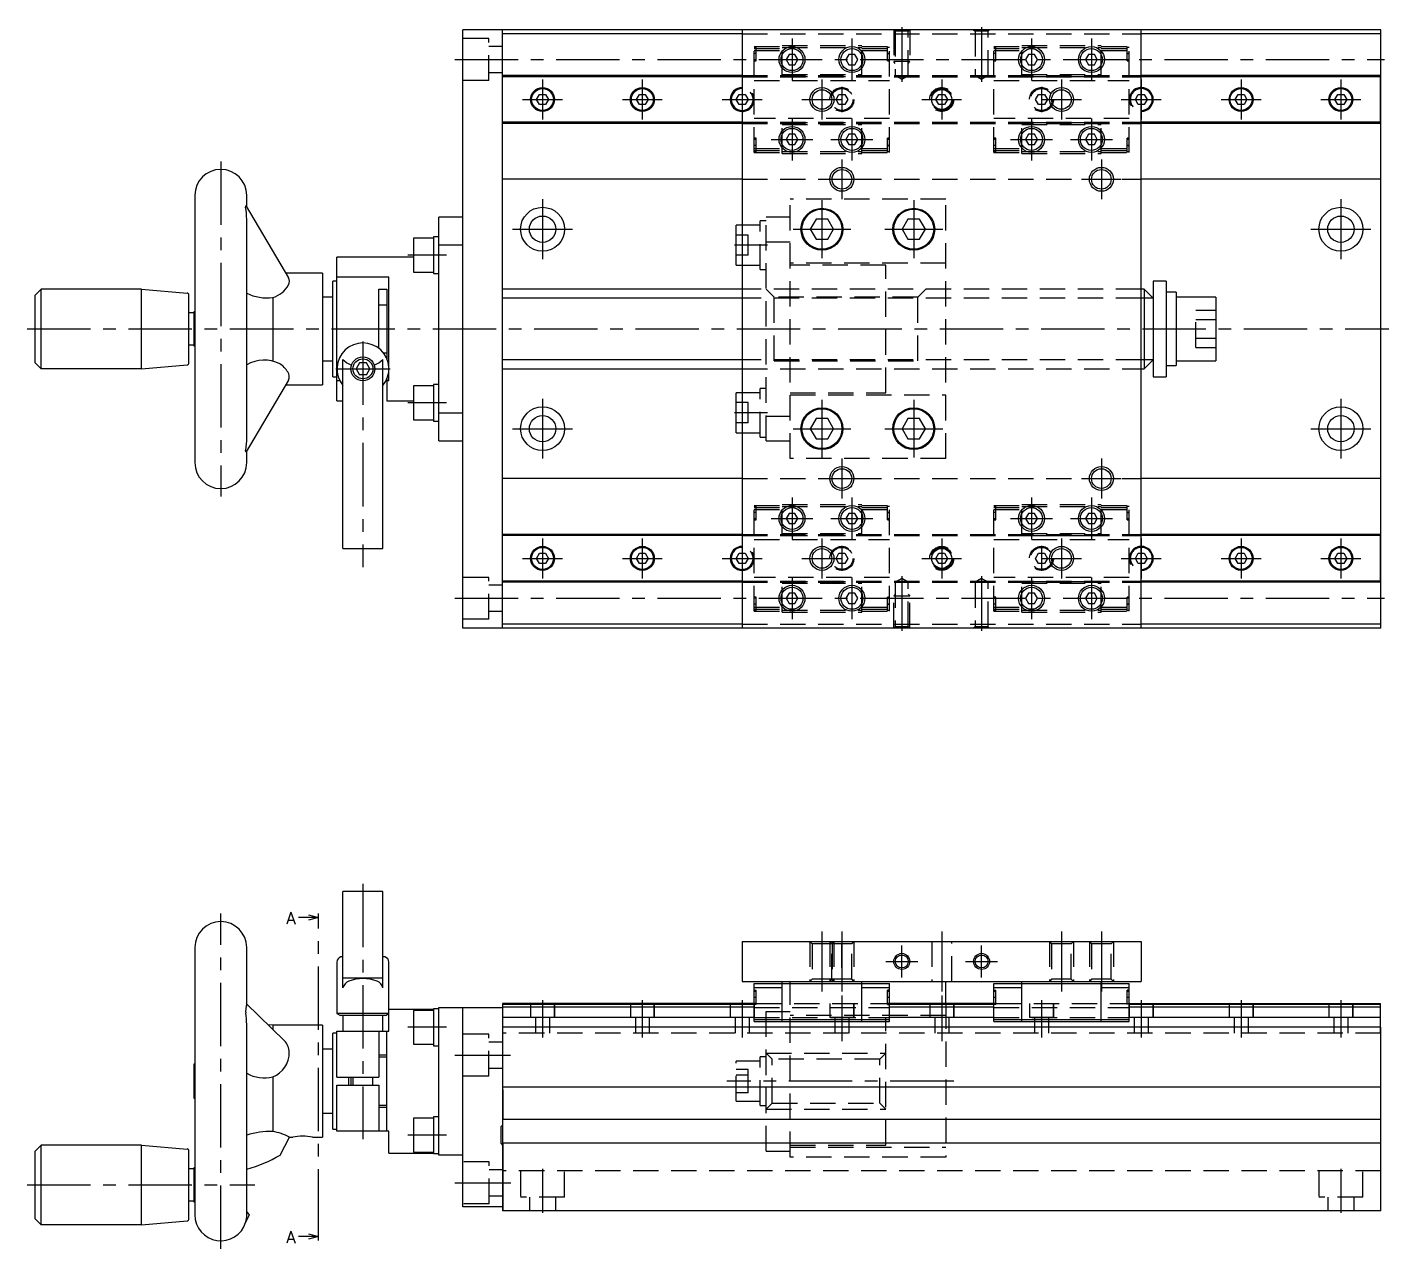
# Model space of a CAD drawing. Extents: x -2 to 555, y -8 to 314.
# Drawn here: x 213.9 to 555, y 8 to 314.1 of the extents above; entities that cross this region are included whole.
import ezdxf

# ---------------------------------------------------------------- set-up
doc = ezdxf.new("R2010")
doc.units = 0
doc.header["$LTSCALE"] = 0.5
doc.linetypes.add('CENTER', pattern=[50.8, 31.75, -6.35, 6.35, -6.35])
doc.linetypes.add('DASHED', pattern=[19.05, 12.7, -6.35])
for name, color, linetype in [('MSM_CENTER', 1, 'CENTER'), ('MSM_CONTINUOUS', 7, 'CONTINUOUS'), ('MSM_DASHED', 4, 'DASHED'), ('MSM_NARROW', 5, 'CONTINUOUS'), ('MSM_PART_NUMBER', 7, 'CONTINUOUS')]:
    doc.layers.add(name, color=color, linetype=linetype)
doc.styles.get("Standard").update_dxf_attribs({"font": 'txt.shx', "height": 3, "bigfont": 'bigfont.shx'})

msp = doc.modelspace()

# ---------------------------------------------------------------- linework, layer by layer
at = {"layer": 'MSM_CENTER'}
for p, q in [((433.01, 314.14), (433.01, 300.46)), ((453.01, 314.14), (453.01, 300.46)), ((405.51, 311.27), (405.51, 300.77)), ((420.51, 311.27), (420.51, 300.77)), ((465.51, 311.27), (465.51, 300.77)), ((480.51, 311.27), (480.51, 300.77)), ((396.59, 307.52), (396.04, 307.52)), ((429.99, 307.52), (429.44, 307.52)), ((456.59, 307.52), (456.04, 307.52)), ((489.99, 307.52), (489.44, 307.52)), ((321.01, 306.02), (553.91, 306.02)), ((343.01, 301.02), (343.01, 291.02)), ((368.01, 301.02), (368.01, 291.02)), ((393.01, 301.02), (393.01, 291.02)), ((413.01, 301.02), (413.01, 291.02)), ((443.01, 301.02), (443.01, 291.02)), ((473.01, 301.02), (473.01, 291.02)), ((493.01, 301.02), (493.01, 291.02)), ((518.01, 301.02), (518.01, 291.02)), ((543.01, 301.02), (543.01, 291.02)), ((418.01, 299.17), (418.01, 292.87)), ((468.01, 299.17), (468.01, 292.87)), ((338.01, 296.02), (348.01, 296.02)), ((363.01, 296.02), (373.01, 296.02)), ((388.01, 296.02), (398.01, 296.02)), ((408.01, 296.02), (418.01, 296.02)), ((438.01, 296.02), (448.01, 296.02)), ((468.01, 296.02), (478.01, 296.02)), ((488.01, 296.02), (498.01, 296.02)), ((513.01, 296.02), (523.01, 296.02)), ((538.01, 296.02), (548.01, 296.02)), ((405.51, 291.27), (405.51, 280.77)), ((420.51, 291.27), (420.51, 280.77)), ((465.51, 291.27), (465.51, 280.77)), ((480.51, 291.27), (480.51, 280.77)), ((396.59, 284.52), (396.04, 284.52)), ((400.26, 286.02), (410.76, 286.02)), ((415.26, 286.02), (425.76, 286.02)), ((429.99, 284.52), (429.44, 284.52)), ((456.59, 284.52), (456.04, 284.52)), ((460.26, 286.02), (470.76, 286.02)), ((475.26, 286.02), (485.76, 286.02)), ((489.99, 284.52), (489.44, 284.52)), ((262.41, 280.52), (262.41, 196.52)), ((418.01, 281.02), (418.01, 271.02)), ((483.01, 281.02), (483.01, 271.02)), ((413.01, 276.02), (423.01, 276.02)), ((478.01, 276.02), (488.01, 276.02)), ((343.01, 271.02), (343.01, 256.02)), ((413.01, 270.77), (413.01, 256.27)), ((436.01, 270.77), (436.01, 256.27)), ((543.01, 271.02), (543.01, 256.02)), ((335.51, 263.52), (350.51, 263.52)), ((405.76, 263.52), (420.26, 263.52)), ((428.76, 263.52), (443.26, 263.52)), ((535.51, 263.52), (550.51, 263.52)), ((399.39, 259.52), (391.14, 259.52)), ((318.97, 257.02), (309.23, 257.02)), ((213.91, 238.52), (555.01, 238.52)), ((298.01, 235.34), (298.01, 178.85)), ((291.19, 228.52), (304.84, 228.52)), ((318.97, 220.02), (309.23, 220.02)), ((343.01, 221.02), (343.01, 206.02)), ((413.01, 220.77), (413.01, 206.27)), ((436.01, 220.77), (436.01, 206.27)), ((543.01, 221.02), (543.01, 206.02)), ((399.39, 217.52), (391.14, 217.52)), ((335.51, 213.52), (350.51, 213.52)), ((405.76, 213.52), (420.26, 213.52)), ((428.76, 213.52), (443.26, 213.52)), ((535.51, 213.52), (550.51, 213.52)), ((418.01, 206.02), (418.01, 196.02)), ((483.01, 206.02), (483.01, 196.02)), ((413.01, 201.02), (423.01, 201.02)), ((478.01, 201.02), (488.01, 201.02)), ((405.51, 196.27), (405.51, 185.77)), ((420.51, 196.27), (420.51, 185.77)), ((465.51, 196.27), (465.51, 185.77)), ((480.51, 196.27), (480.51, 185.77)), ((396.59, 192.52), (396.04, 192.52)), ((429.99, 192.52), (429.44, 192.52)), ((456.59, 192.52), (456.04, 192.52)), ((489.99, 192.52), (489.44, 192.52)), ((400.26, 191.02), (410.76, 191.02)), ((415.26, 191.02), (425.76, 191.02)), ((460.26, 191.02), (470.76, 191.02)), ((475.26, 191.02), (485.76, 191.02)), ((343.01, 186.02), (343.01, 176.02)), ((368.01, 186.02), (368.01, 176.02)), ((393.01, 186.02), (393.01, 176.02)), ((413.01, 186.02), (413.01, 176.02)), ((443.01, 186.02), (443.01, 176.02)), ((473.01, 186.02), (473.01, 176.02)), ((493.01, 186.02), (493.01, 176.02)), ((518.01, 186.02), (518.01, 176.02)), ((543.01, 186.02), (543.01, 176.02)), ((338.01, 181.02), (348.01, 181.02)), ((363.01, 181.02), (373.01, 181.02)), ((388.01, 181.02), (398.01, 181.02)), ((408.01, 181.02), (418.01, 181.02)), ((418.01, 184.17), (418.01, 177.87)), ((438.01, 181.02), (448.01, 181.02)), ((468.01, 184.17), (468.01, 177.87)), ((468.01, 181.02), (478.01, 181.02)), ((488.01, 181.02), (498.01, 181.02)), ((513.01, 181.02), (523.01, 181.02)), ((538.01, 181.02), (548.01, 181.02)), ((405.51, 176.27), (405.51, 165.77)), ((420.51, 176.27), (420.51, 165.77)), ((433.01, 176.57), (433.01, 162.89)), ((453.01, 176.57), (453.01, 162.89)), ((465.51, 176.27), (465.51, 165.77)), ((480.51, 176.27), (480.51, 165.77)), ((321.01, 171.02), (553.91, 171.02)), ((396.59, 169.52), (396.04, 169.52)), ((429.99, 169.52), (429.44, 169.52)), ((456.59, 169.52), (456.04, 169.52)), ((489.99, 169.52), (489.44, 169.52)), ((298.01, 99.5), (298.01, 35.5)), ((262.41, 8), (262.41, 92)), ((286.91, 12.08), (286.91, 90)), ((413.01, 87.5), (413.01, 72.5)), ((418.01, 87.5), (418.01, 72.5)), ((443.01, 87.5), (443.01, 72.5)), ((473.01, 87.5), (473.01, 72.5)), ((483.01, 87.5), (483.01, 72.5)), ((433.01, 76), (433.01, 84)), ((453.01, 76), (453.01, 84)), ((429.01, 80), (437.01, 80)), ((449.01, 80), (457.01, 80)), ((343.01, 70.32), (343.01, 60.98)), ((368.01, 70.32), (368.01, 60.98)), ((393.01, 70.32), (393.01, 60.98)), ((396.59, 71), (396.04, 71)), ((418.01, 71.5), (418.01, 60)), ((429.99, 71), (429.44, 71)), ((443.01, 71.5), (443.01, 60)), ((456.59, 71), (456.04, 71)), ((468.01, 70.32), (468.01, 60.98)), ((489.99, 71), (489.44, 71)), ((493.01, 70.32), (493.01, 60.98)), ((518.01, 70.32), (518.01, 60.98)), ((543.01, 70.32), (543.01, 60.98)), ((318.97, 63.5), (309.23, 63.5)), ((321.01, 56.5), (335.01, 56.5)), ((446.01, 50), (389.14, 50)), ((318.97, 36.5), (309.23, 36.5)), ((343.01, 28), (343.01, 17)), ((543.01, 28), (543.01, 17)), ((213.91, 24), (270.91, 24)), ((321.01, 24.5), (335.06, 24.5))]:
    msp.add_line(p, q, dxfattribs=at)
at = {"layer": 'MSM_CONTINUOUS'}
for p, q in [((323.01, 163.52), (323.01, 313.52)), ((333.01, 313.52), (323.01, 313.52)), ((333.01, 163.52), (333.01, 313.52)), ((333.01, 313.47), (333.06, 313.47)), ((393.01, 312.52), (333.01, 312.52)), ((553.01, 313.52), (333.06, 313.52)), ((333.06, 313.52), (333.06, 313.47)), ((393.01, 313.52), (393.01, 163.52)), ((493.01, 163.52), (493.01, 313.52)), ((553.01, 312.52), (493.01, 312.52)), ((553.01, 163.52), (553.01, 313.52)), ((404.77, 307.3), (404.03, 306.02)), ((406.25, 307.3), (404.77, 307.3)), ((406.99, 306.02), (406.25, 307.3)), ((419.77, 307.3), (419.03, 306.02)), ((421.25, 307.3), (419.77, 307.3)), ((421.99, 306.02), (421.25, 307.3)), ((464.77, 307.3), (464.03, 306.02)), ((466.25, 307.3), (464.77, 307.3)), ((466.99, 306.02), (466.25, 307.3)), ((479.77, 307.3), (479.03, 306.02)), ((481.25, 307.3), (479.77, 307.3)), ((481.99, 306.02), (481.25, 307.3)), ((404.03, 306.02), (404.77, 304.74)), ((404.77, 304.74), (406.25, 304.74)), ((406.25, 304.74), (406.99, 306.02)), ((419.03, 306.02), (419.77, 304.74)), ((419.77, 304.74), (421.25, 304.74)), ((421.25, 304.74), (421.99, 306.02)), ((464.03, 306.02), (464.77, 304.74)), ((464.77, 304.74), (466.25, 304.74)), ((466.25, 304.74), (466.99, 306.02)), ((479.03, 306.02), (479.77, 304.74)), ((479.77, 304.74), (481.25, 304.74)), ((481.25, 304.74), (481.99, 306.02)), ((393.01, 302.02), (333.01, 302.02)), ((393.01, 301.72), (333.01, 301.72)), ((553.01, 302.02), (493.01, 302.02)), ((552.96, 301.72), (493.01, 301.72)), ((552.96, 290.02), (552.96, 302.02)), ((341.53, 296.02), (342.27, 297.3)), ((342.27, 297.3), (343.75, 297.3)), ((343.75, 297.3), (344.49, 296.02)), ((366.53, 296.02), (367.27, 297.3)), ((367.27, 297.3), (368.75, 297.3)), ((368.75, 297.3), (369.49, 296.02)), ((391.53, 296.02), (392.27, 297.3)), ((392.27, 297.3), (393.01, 297.3)), ((441.53, 296.02), (442.27, 297.3)), ((442.27, 297.3), (443.75, 297.3)), ((443.75, 297.3), (444.49, 296.02)), ((493.01, 297.3), (493.75, 297.3)), ((493.75, 297.3), (494.49, 296.02)), ((516.53, 296.02), (517.27, 297.3)), ((517.27, 297.3), (518.75, 297.3)), ((518.75, 297.3), (519.49, 296.02)), ((541.53, 296.02), (542.27, 297.3)), ((542.27, 297.3), (543.75, 297.3)), ((543.75, 297.3), (544.49, 296.02)), ((342.27, 294.74), (341.53, 296.02)), ((343.75, 294.74), (342.27, 294.74)), ((344.49, 296.02), (343.75, 294.74)), ((367.27, 294.74), (366.53, 296.02)), ((368.75, 294.74), (367.27, 294.74)), ((369.49, 296.02), (368.75, 294.74)), ((392.27, 294.74), (391.53, 296.02)), ((393.01, 294.74), (392.27, 294.74)), ((442.27, 294.74), (441.53, 296.02)), ((443.75, 294.74), (442.27, 294.74)), ((444.49, 296.02), (443.75, 294.74)), ((493.75, 294.74), (493.01, 294.74)), ((494.49, 296.02), (493.75, 294.74)), ((517.27, 294.74), (516.53, 296.02)), ((518.75, 294.74), (517.27, 294.74)), ((519.49, 296.02), (518.75, 294.74)), ((542.27, 294.74), (541.53, 296.02)), ((543.75, 294.74), (542.27, 294.74)), ((544.49, 296.02), (543.75, 294.74)), ((393.01, 290.32), (333.01, 290.32)), ((393.01, 290.02), (333.01, 290.02)), ((552.96, 290.32), (493.01, 290.32)), ((552.96, 290.02), (493.01, 290.02)), ((404.77, 287.3), (404.03, 286.02)), ((406.25, 287.3), (404.77, 287.3)), ((406.99, 286.02), (406.25, 287.3)), ((419.77, 287.3), (419.03, 286.02)), ((421.25, 287.3), (419.77, 287.3)), ((421.99, 286.02), (421.25, 287.3)), ((464.77, 287.3), (464.03, 286.02)), ((466.25, 287.3), (464.77, 287.3)), ((466.99, 286.02), (466.25, 287.3)), ((479.77, 287.3), (479.03, 286.02)), ((481.25, 287.3), (479.77, 287.3)), ((481.99, 286.02), (481.25, 287.3)), ((404.03, 286.02), (404.77, 284.74)), ((404.77, 284.74), (406.25, 284.74)), ((406.25, 284.74), (406.99, 286.02)), ((419.03, 286.02), (419.77, 284.74)), ((419.77, 284.74), (421.25, 284.74)), ((421.25, 284.74), (421.99, 286.02)), ((464.03, 286.02), (464.77, 284.74)), ((464.77, 284.74), (466.25, 284.74)), ((466.25, 284.74), (466.99, 286.02)), ((479.03, 286.02), (479.77, 284.74)), ((479.77, 284.74), (481.25, 284.74)), ((481.25, 284.74), (481.99, 286.02)), ((393.01, 276.02), (333.01, 276.02)), ((553.01, 276.02), (493.01, 276.02)), ((255.91, 272.02), (255.91, 205.02)), ((268.91, 269.11), (268.91, 272.02)), ((279.41, 251.37), (268.82, 269.27)), ((323.01, 266.52), (317.01, 266.52)), ((317.01, 210.52), (317.01, 266.52)), ((268.91, 211.04), (268.91, 265.98)), ((391.51, 254.52), (391.51, 264.52)), ((393.01, 264.52), (391.51, 264.52)), ((411.54, 266.06), (410.08, 263.52)), ((410.08, 263.52), (411.54, 260.98)), ((414.48, 266.06), (411.54, 266.06)), ((415.94, 263.52), (414.48, 266.06)), ((414.48, 260.98), (415.94, 263.52)), ((434.54, 266.06), (433.08, 263.52)), ((433.08, 263.52), (434.54, 260.98)), ((437.48, 266.06), (434.54, 266.06)), ((438.94, 263.52), (437.48, 266.06)), ((437.48, 260.98), (438.94, 263.52)), ((310.71, 261.27), (310.71, 252.77)), ((315.71, 261.27), (310.71, 261.27)), ((315.71, 261.62), (315.71, 252.42)), ((317.01, 261.62), (315.71, 261.62)), ((323.01, 259.53), (317.01, 259.53)), ((411.54, 260.98), (414.48, 260.98)), ((434.54, 260.98), (437.48, 260.98)), ((291.51, 220.54), (291.51, 256.52)), ((310.71, 256.52), (291.51, 256.52)), ((287.91, 252.52), (278.73, 252.52)), ((287.91, 252.52), (287.91, 224.52)), ((310.71, 252.77), (315.71, 252.77)), ((315.71, 252.42), (317.01, 252.42)), ((391.51, 254.52), (393.01, 254.52)), ((290.51, 226.52), (290.51, 250.52)), ((291.51, 250.52), (290.51, 250.52)), ((304.51, 251.47), (291.51, 251.47)), ((304.51, 225.56), (304.51, 251.47)), ((496.01, 250.52), (496.01, 226.52)), ((499.21, 250.52), (496.01, 250.52)), ((499.21, 250.52), (499.21, 226.52)), ((215.91, 247.02), (217.41, 248.52)), ((215.91, 230.02), (215.91, 247.02)), ((242.58, 248.52), (217.41, 248.52)), ((217.41, 228.52), (217.41, 248.52)), ((242.58, 228.52), (242.58, 248.52)), ((242.58, 248.52), (253.95, 247.52)), ((254.41, 230.01), (254.41, 247.02)), ((275.41, 246.41), (275.41, 230.46)), ((290.51, 246.52), (287.91, 246.52)), ((302.01, 248.52), (304.01, 248.52)), ((302.01, 233.64), (302.01, 248.52)), ((304.01, 248.52), (304.01, 231.02)), ((393.01, 248.52), (333.01, 248.52)), ((493.76, 248.52), (493.01, 248.52)), ((496.01, 246.27), (493.76, 248.52)), ((493.76, 248.52), (493.76, 228.52)), ((501.71, 247.72), (499.21, 247.72)), ((501.71, 247.72), (501.71, 229.32)), ((511.71, 246.52), (501.71, 246.52)), ((511.71, 246.52), (511.71, 230.52)), ((255.61, 242.52), (254.41, 242.52)), ((255.61, 242.77), (255.61, 234.27)), ((255.91, 242.77), (255.61, 242.77)), ((304.01, 244.52), (302.01, 244.52)), ((254.41, 234.52), (255.61, 234.52)), ((255.61, 234.27), (255.91, 234.27)), ((303.13, 232.52), (304.01, 232.52)), ((217.41, 228.52), (215.91, 230.02)), ((242.58, 228.52), (253.95, 229.51)), ((287.91, 230.52), (290.51, 230.52)), ((293.01, 183.52), (293.01, 230.85)), ((297.15, 230.02), (296.28, 228.52)), ((298.88, 230.02), (297.15, 230.02)), ((299.74, 228.52), (298.88, 230.02)), ((303.01, 183.52), (303.01, 230.85)), ((493.76, 228.52), (496.01, 230.77)), ((499.21, 229.32), (501.71, 229.32)), ((501.71, 230.52), (511.71, 230.52)), ((242.58, 228.52), (217.41, 228.52)), ((268.82, 207.76), (279.41, 225.66)), ((290.51, 226.52), (291.51, 226.52)), ((291.51, 225.56), (292.22, 225.56)), ((296.28, 228.52), (297.15, 227.02)), ((298.88, 227.02), (297.15, 227.02)), ((298.88, 227.02), (299.74, 228.52)), ((304.01, 226.02), (304.01, 220.52)), ((304.01, 225.56), (304.51, 225.56)), ((333.01, 228.52), (393.01, 228.52)), ((493.01, 228.52), (493.76, 228.52)), ((496.01, 226.52), (499.21, 226.52)), ((278.73, 224.52), (287.91, 224.52)), ((310.71, 224.27), (310.71, 215.77)), ((315.71, 224.27), (310.71, 224.27)), ((315.71, 224.62), (315.71, 215.42)), ((317.01, 224.62), (315.71, 224.62)), ((393.01, 222.52), (391.51, 222.52)), ((391.51, 212.52), (391.51, 222.52)), ((291.51, 220.54), (293.01, 220.54)), ((304.01, 220.52), (310.71, 220.52)), ((310.71, 215.77), (315.71, 215.77)), ((315.71, 215.42), (317.01, 215.42)), ((317.01, 217.5), (323.01, 217.5)), ((411.54, 216.06), (410.08, 213.52)), ((414.48, 216.06), (411.54, 216.06)), ((415.94, 213.52), (414.48, 216.06)), ((434.54, 216.06), (433.08, 213.52)), ((437.48, 216.06), (434.54, 216.06)), ((438.94, 213.52), (437.48, 216.06)), ((391.51, 212.52), (393.01, 212.52)), ((410.08, 213.52), (411.54, 210.98)), ((414.48, 210.98), (415.94, 213.52)), ((433.08, 213.52), (434.54, 210.98)), ((437.48, 210.98), (438.94, 213.52)), ((317.01, 210.52), (323.01, 210.52)), ((411.54, 210.98), (414.48, 210.98)), ((434.54, 210.98), (437.48, 210.98)), ((268.91, 205.02), (268.91, 207.92)), ((393.01, 201.02), (333.01, 201.02)), ((553.01, 201.02), (493.01, 201.02)), ((404.77, 192.3), (404.03, 191.02)), ((406.25, 192.3), (404.77, 192.3)), ((406.99, 191.02), (406.25, 192.3)), ((419.77, 192.3), (419.03, 191.02)), ((421.25, 192.3), (419.77, 192.3)), ((421.99, 191.02), (421.25, 192.3)), ((464.77, 192.3), (464.03, 191.02)), ((466.25, 192.3), (464.77, 192.3)), ((466.99, 191.02), (466.25, 192.3)), ((479.77, 192.3), (479.03, 191.02)), ((481.25, 192.3), (479.77, 192.3)), ((481.99, 191.02), (481.25, 192.3)), ((404.03, 191.02), (404.77, 189.74)), ((404.77, 189.74), (406.25, 189.74)), ((406.25, 189.74), (406.99, 191.02)), ((419.03, 191.02), (419.77, 189.74)), ((419.77, 189.74), (421.25, 189.74)), ((421.25, 189.74), (421.99, 191.02)), ((464.03, 191.02), (464.77, 189.74)), ((464.77, 189.74), (466.25, 189.74)), ((466.25, 189.74), (466.99, 191.02)), ((479.03, 191.02), (479.77, 189.74)), ((479.77, 189.74), (481.25, 189.74)), ((481.25, 189.74), (481.99, 191.02)), ((393.01, 187.02), (333.01, 187.02)), ((393.01, 186.72), (333.01, 186.72)), ((552.96, 187.02), (493.01, 187.02)), ((552.96, 186.72), (493.01, 186.72)), ((552.96, 175.02), (552.96, 187.02)), ((293.01, 183.52), (303.01, 183.52)), ((341.53, 181.02), (342.27, 182.3)), ((342.27, 179.74), (341.53, 181.02)), ((342.27, 182.3), (343.75, 182.3)), ((343.75, 182.3), (344.49, 181.02)), ((344.49, 181.02), (343.75, 179.74)), ((366.53, 181.02), (367.27, 182.3)), ((367.27, 179.74), (366.53, 181.02)), ((367.27, 182.3), (368.75, 182.3)), ((368.75, 182.3), (369.49, 181.02)), ((369.49, 181.02), (368.75, 179.74)), ((391.53, 181.02), (392.27, 182.3)), ((392.27, 179.74), (391.53, 181.02)), ((392.27, 182.3), (393.01, 182.3)), ((441.53, 181.02), (442.27, 182.3)), ((442.27, 179.74), (441.53, 181.02)), ((442.27, 182.3), (443.75, 182.3)), ((443.75, 182.3), (444.49, 181.02)), ((444.49, 181.02), (443.75, 179.74)), ((493.01, 182.3), (493.75, 182.3)), ((493.75, 182.3), (494.49, 181.02)), ((494.49, 181.02), (493.75, 179.74)), ((516.53, 181.02), (517.27, 182.3)), ((517.27, 179.74), (516.53, 181.02)), ((517.27, 182.3), (518.75, 182.3)), ((518.75, 182.3), (519.49, 181.02)), ((519.49, 181.02), (518.75, 179.74)), ((541.53, 181.02), (542.27, 182.3)), ((542.27, 179.74), (541.53, 181.02)), ((542.27, 182.3), (543.75, 182.3)), ((543.75, 182.3), (544.49, 181.02)), ((544.49, 181.02), (543.75, 179.74)), ((343.75, 179.74), (342.27, 179.74)), ((368.75, 179.74), (367.27, 179.74)), ((393.01, 179.74), (392.27, 179.74)), ((443.75, 179.74), (442.27, 179.74)), ((493.75, 179.74), (493.01, 179.74)), ((518.75, 179.74), (517.27, 179.74)), ((543.75, 179.74), (542.27, 179.74)), ((393.01, 175.32), (333.01, 175.32)), ((393.01, 175.02), (333.01, 175.02)), ((552.96, 175.32), (493.01, 175.32)), ((553.01, 175.02), (493.01, 175.02)), ((404.77, 172.3), (404.03, 171.02)), ((404.03, 171.02), (404.77, 169.74)), ((406.25, 172.3), (404.77, 172.3)), ((406.99, 171.02), (406.25, 172.3)), ((406.25, 169.74), (406.99, 171.02)), ((419.77, 172.3), (419.03, 171.02)), ((419.03, 171.02), (419.77, 169.74)), ((421.25, 172.3), (419.77, 172.3)), ((421.99, 171.02), (421.25, 172.3)), ((421.25, 169.74), (421.99, 171.02)), ((464.77, 172.3), (464.03, 171.02)), ((464.03, 171.02), (464.77, 169.74)), ((466.25, 172.3), (464.77, 172.3)), ((466.99, 171.02), (466.25, 172.3)), ((466.25, 169.74), (466.99, 171.02)), ((479.77, 172.3), (479.03, 171.02)), ((479.03, 171.02), (479.77, 169.74)), ((481.25, 172.3), (479.77, 172.3)), ((481.99, 171.02), (481.25, 172.3)), ((481.25, 169.74), (481.99, 171.02)), ((404.77, 169.74), (406.25, 169.74)), ((419.77, 169.74), (421.25, 169.74)), ((464.77, 169.74), (466.25, 169.74)), ((479.77, 169.74), (481.25, 169.74)), ((393.01, 164.52), (333.01, 164.52)), ((553.01, 164.52), (493.01, 164.52)), ((333.01, 163.52), (323.01, 163.52)), ((333.06, 163.57), (333.01, 163.57)), ((333.06, 163.57), (333.06, 163.52)), ((553.01, 163.52), (333.06, 163.52)), ((293.01, 73.36), (293.01, 97.5)), ((303.01, 97.5), (293.01, 97.5)), ((303.01, 73.36), (303.01, 97.5)), ((255.91, 83.5), (255.91, 16.5)), ((268.91, 69.35), (268.91, 83.5)), ((393.01, 85), (393.01, 75)), ((393.01, 85), (493.01, 85)), ((493.01, 85), (493.01, 75)), ((291.51, 79.87), (291.51, 67)), ((304.51, 62.5), (304.51, 79.87)), ((293.01, 75.92), (303.01, 75.92)), ((393.01, 75), (493.01, 75)), ((396.06, 74.5), (429.96, 74.5)), ((396.06, 65), (396.06, 74.5)), ((396.06, 73.5), (403.06, 73.5)), ((396.06, 72.8), (396.56, 72.8)), ((396.56, 72.5), (396.06, 72.5)), ((396.56, 69.2), (396.56, 72.8)), ((403.06, 65), (403.06, 75)), ((422.96, 65), (422.96, 75)), ((422.96, 73.5), (429.96, 73.5)), ((429.46, 69.2), (429.46, 72.8)), ((429.96, 72.8), (429.46, 72.8)), ((429.96, 72.5), (429.46, 72.5)), ((429.96, 65), (429.96, 74.5)), ((444.01, 69.5), (444.01, 75)), ((456.06, 65), (456.06, 74.5)), ((456.06, 74.5), (489.96, 74.5)), ((456.06, 73.5), (463.06, 73.5)), ((456.06, 72.8), (456.56, 72.8)), ((456.56, 72.5), (456.06, 72.5)), ((456.56, 69.2), (456.56, 72.8)), ((463.06, 65), (463.06, 75)), ((482.96, 65), (482.96, 75)), ((482.96, 73.5), (489.96, 73.5)), ((489.96, 72.8), (489.46, 72.8)), ((489.46, 69.2), (489.46, 72.8)), ((489.96, 72.5), (489.46, 72.5)), ((489.96, 65), (489.96, 74.5)), ((278.34, 60.15), (268.8, 69.46)), ((268.91, 69.17), (268.91, 69.2)), ((317.01, 68.5), (333.01, 68.5)), ((317.01, 31.5), (317.01, 68.5)), ((323.01, 18.5), (323.01, 68.5)), ((396.56, 69.5), (333.01, 69.5)), ((333.01, 69.5), (333.01, 17.5)), ((396.56, 69.2), (333.01, 69.2)), ((396.06, 68.55), (333.01, 68.55)), ((396.56, 69.2), (396.06, 69.2)), ((456.56, 69.5), (429.46, 69.5)), ((429.46, 69.2), (429.96, 69.2)), ((456.56, 69.2), (429.96, 69.2)), ((456.06, 68.55), (429.96, 68.55)), ((456.56, 69.2), (456.06, 69.2)), ((489.46, 69.5), (552.96, 69.5)), ((552.96, 69.2), (489.96, 69.2)), ((552.96, 68.55), (489.96, 68.55)), ((552.96, 63.5), (552.96, 69.5)), ((304.51, 67), (291.51, 67)), ((291.51, 67), (292.38, 66.5)), ((303.65, 66.5), (292.38, 66.5)), ((293.01, 66.5), (293.01, 62.5)), ((303.01, 62.5), (303.01, 66.5)), ((303.65, 66.5), (304.51, 67)), ((315.71, 68), (304.51, 68)), ((315.71, 67.75), (310.71, 67.75)), ((310.71, 67.75), (310.71, 59.25)), ((317.01, 68.1), (315.71, 68.1)), ((315.71, 68.1), (315.71, 58.9)), ((396.06, 65.95), (333.01, 65.95)), ((396.06, 65.5), (429.96, 65.5)), ((396.06, 65), (429.96, 65)), ((456.06, 65.95), (429.96, 65.95)), ((456.06, 65.5), (489.96, 65.5)), ((456.06, 65), (489.96, 65)), ((552.96, 65.95), (489.96, 65.95)), ((268.91, 16.62), (268.91, 64.2)), ((275.41, 64), (274.29, 64.1)), ((275.41, 64), (275.41, 63.01)), ((287.91, 64), (275.41, 64)), ((287.91, 64), (287.91, 36)), ((290.51, 38), (290.51, 62)), ((291.51, 62), (290.51, 62)), ((291.51, 51), (291.51, 62.5)), ((291.51, 62.5), (304.51, 62.5)), ((302.01, 62.5), (302.01, 51)), ((304.01, 37.5), (304.01, 62.5)), ((553.01, 63.5), (333.01, 63.5)), ((553.01, 17.5), (553.01, 63.5)), ((290.51, 58), (287.91, 58)), ((310.71, 59.25), (315.71, 59.25)), ((315.71, 58.9), (317.01, 58.9)), ((302.01, 56.63), (304.01, 56.63)), ((304.01, 56), (302.01, 56)), ((255.91, 54.25), (255.61, 54.25)), ((255.61, 54.25), (255.61, 45.75)), ((275.41, 51.06), (275.41, 37.38)), ((291.51, 51), (302.01, 51)), ((291.51, 37.5), (291.51, 49)), ((291.51, 49), (302.01, 49)), ((294.51, 49), (294.51, 51)), ((295.01, 51), (295.01, 49)), ((295.51, 51), (295.51, 49)), ((300.51, 49), (300.51, 51)), ((302.01, 49), (302.01, 37.5)), ((553.01, 48.5), (333.01, 48.5)), ((333.06, 47.81), (333.01, 47.81)), ((333.06, 47.81), (333.06, 40.5)), ((255.61, 45.75), (255.91, 45.75)), ((287.91, 42), (290.51, 42)), ((302.01, 44), (304.01, 44)), ((304.01, 43.37), (302.01, 43.37)), ((317.01, 41.1), (315.71, 41.1)), ((315.71, 41.1), (315.71, 31.9)), ((290.51, 38), (291.51, 38)), ((315.71, 40.75), (310.71, 40.75)), ((310.71, 40.75), (310.71, 32.25)), ((333.01, 40.5), (553.01, 40.5)), ((277.28, 31.49), (279.59, 36)), ((279.58, 36), (280.41, 36)), ((285.4, 36), (287.91, 36)), ((304.51, 37.5), (291.51, 37.5)), ((304.51, 32), (304.51, 37.5)), ((553.01, 34.5), (333.01, 34.5)), ((333.06, 34.5), (333.06, 17.5)), ((215.91, 32.5), (217.41, 34)), ((215.91, 15.5), (215.91, 32.5)), ((242.58, 34), (217.41, 34)), ((217.41, 14), (217.41, 34)), ((242.58, 14), (242.58, 34)), ((242.58, 34), (253.95, 33)), ((254.41, 15.49), (254.41, 32.51)), ((304.51, 32), (315.71, 32)), ((310.71, 32.25), (315.71, 32.25)), ((315.71, 31.9), (317.01, 31.9)), ((323.01, 31.5), (317.01, 31.5)), ((255.61, 28), (254.41, 28)), ((255.61, 28.25), (255.61, 19.75)), ((255.91, 28.25), (255.61, 28.25)), ((254.41, 20), (255.61, 20)), ((255.61, 19.75), (255.91, 19.75)), ((333.01, 18.5), (323.01, 18.5)), ((553.01, 17.5), (333.01, 17.5)), ((217.41, 14), (215.91, 15.5)), ((242.58, 14), (217.41, 14)), ((242.58, 14), (253.95, 15)), ((268.63, 14.6), (269.61, 16.51))]:
    msp.add_line(p, q, dxfattribs=at)
for points in [[(293.01, 230.85), (294.02, 230.07), (295.17, 229.48)], [(300.85, 229.48), (302, 230.07), (303.01, 230.85)]]:
    msp.add_lwpolyline(points, dxfattribs=at)
for centre, radius in [((405.51, 306.02), 3.25), ((405.51, 306.02), 2.75), ((420.51, 306.02), 3.25), ((420.51, 306.02), 2.75), ((465.51, 306.02), 3.25), ((465.51, 306.02), 2.75), ((480.51, 306.02), 3.25), ((480.51, 306.02), 2.75), ((343.01, 296.02), 3), ((343.01, 296.02), 2.75), ((368.01, 296.02), 3), ((368.01, 296.02), 2.75), ((413.01, 296.02), 2.46), ((443.01, 296.02), 2.5), ((473.01, 296.02), 2.46), ((518.01, 296.02), 3), ((518.01, 296.02), 2.75), ((543.01, 296.02), 3), ((543.01, 296.02), 2.75), ((405.51, 286.02), 3.25), ((405.51, 286.02), 2.75), ((420.51, 286.02), 3.25), ((420.51, 286.02), 2.75), ((465.51, 286.02), 3.25), ((465.51, 286.02), 2.75), ((480.51, 286.02), 3.25), ((480.51, 286.02), 2.75), ((418.01, 276.02), 2.46), ((483.01, 276.02), 2.46), ((343.01, 263.52), 5.5), ((343.01, 263.52), 3.3), ((413.01, 263.52), 5.25), ((413.01, 263.52), 5), ((436.01, 263.52), 5.25), ((436.01, 263.52), 5), ((543.01, 263.52), 5.5), ((543.01, 263.52), 3.3), ((298.01, 228.52), 3), ((298.01, 228.52), 2.5), ((343.01, 213.52), 5.5), ((413.01, 213.52), 5.25), ((413.01, 213.52), 5), ((436.01, 213.52), 5.25), ((436.01, 213.52), 5), ((543.01, 213.52), 5.5), ((343.01, 213.52), 3.3), ((543.01, 213.52), 3.3), ((418.01, 201.02), 2.46), ((483.01, 201.02), 2.46), ((405.51, 191.02), 3.25), ((405.51, 191.02), 2.75), ((420.51, 191.02), 3.25), ((420.51, 191.02), 2.75), ((465.51, 191.02), 3.25), ((465.51, 191.02), 2.75), ((480.51, 191.02), 3.25), ((480.51, 191.02), 2.75), ((343.01, 181.02), 3), ((343.01, 181.02), 2.75), ((368.01, 181.02), 3), ((368.01, 181.02), 2.75), ((413.01, 181.02), 2.46), ((443.01, 181.02), 2.5), ((473.01, 181.02), 2.46), ((518.01, 181.02), 3), ((518.01, 181.02), 2.75), ((543.01, 181.02), 3), ((543.01, 181.02), 2.75), ((405.51, 171.02), 3.25), ((420.51, 171.02), 3.25), ((465.51, 171.02), 3.25), ((480.51, 171.02), 3.25), ((405.51, 171.02), 2.75), ((420.51, 171.02), 2.75), ((465.51, 171.02), 2.75), ((480.51, 171.02), 2.75), ((433.01, 80), 1.62), ((453.01, 80), 1.62)]:
    msp.add_circle(centre, radius, dxfattribs=at)
for centre, radius, start, end in [((393.01, 296.02), 3, 90, 270), ((393.01, 296.02), 2.75, 90, 270), ((493.01, 296.02), 3, 270, 90), ((493.01, 296.02), 2.75, 270, 90), ((262.41, 272.02), 6.5, 0, 180), ((269.03, 269.15), 0.409, 147.3169, 194.7042), ((247.88, 265.63), 21.03, 0.9537, 9.3449), ((268.68, 269.24), 0.137, 15.5493, 88.8335), ((273.86, 252.31), 6.1, 284.6919, 333.6871), ((277.71, 250.56), 1.88, 329.5739, 25.5839), ((253.91, 247.02), 0.5, 0, 85), ((273.85, 257.25), 10.95, 243.1033, 278.1798), ((298.01, 228.52), 6.5, 320.2849, 219.7151), ((253.91, 230.01), 0.5, 275, 0), ((273.29, 221.89), 8.83, 63.8736, 119.8384), ((274.05, 224.8), 5.91, 29.8339, 58.0094), ((277.37, 226.49), 2.2, 337.8459, 34.7996), ((-409.86, 292.22), 683.71, 352.91661, 353.05297), ((251.29, 211.28), 17.63, 354.2775, 359.2376), ((262.41, 205.02), 6.5, 180, 0), ((269.05, 207.89), 0.423, 177.3591, 212.6166), ((268.29, 208.27), 0.739, 303.4802, 316.0683), ((393.01, 181.02), 3, 90, 270), ((393.01, 181.02), 2.75, 90, 270), ((493.01, 181.02), 3, 270, 90), ((493.01, 181.02), 2.75, 270, 90), ((262.41, 83.5), 6.5, 0, 180), ((292.81, 79.87), 1.3, 104.5706, 180), ((298.01, 59.86), 21.97, 103.1548, 104.5706), ((298.01, 59.86), 21.97, 75.4294, 76.8452), ((303.21, 79.87), 1.3, 0, 75.4294), ((295.73, 72.57), 2.83, 117.0443, 163.788), ((298.02, 64.96), 10.74, 70.5029, 109.4376), ((300.37, 72.64), 2.74, 15.2925, 63.2952), ((271.65, 67.65), 3.03, 158.9586, 189.5128), ((268.49, 69.17), 0.42, 353.8602, 43.0782), ((266.82, 69.37), 2.11, 342.3741, 353.3332), ((243.73, 63.58), 25.18, 1.3815, 8.1441), ((275.2, 57.11), 4.37, 1.6774, 44.0689), ((273.08, 57.12), 6.49, 291.0715, 1.0786), ((273.32, 59.34), 8.54, 238.9479, 284.1872), ((275.04, 15.84), 21.55, 89.0104, 106.5513), ((273.15, 23.5), 14.07, 62.7193, 80.7314), ((282.91, 22.22), 14, 79.7135, 100.2865), ((253.91, 32.51), 0.5, 0, 85), ((260.62, 59.24), 32.37, 284.8475, 300.9876), ((249.09, 0.05), 26.29, 38.7334, 41.0812), ((253.91, 15.49), 0.5, 275, 0), ((262.41, 16.5), 6.5, 180, 342.9891), ((261.43, 16.64), 7.48, 344.0942, 359.8778)]:
    msp.add_arc(centre, radius, start, end, dxfattribs=at)
at = {"layer": 'MSM_DASHED'}
for p, q in [((329.54, 311.27), (322.94, 311.27)), ((329.54, 300.77), (329.54, 311.27)), ((393.01, 312.52), (493.01, 312.52)), ((431.01, 313.52), (431.39, 313.14)), ((431.01, 313.52), (431.01, 305.52)), ((431.39, 313.14), (431.39, 302.02)), ((434.63, 313.14), (431.39, 313.14)), ((434.63, 313.14), (435.01, 313.52)), ((434.63, 302.02), (434.63, 313.14)), ((435.01, 313.52), (435.01, 305.52)), ((451.01, 313.52), (451.39, 313.14)), ((451.39, 313.14), (451.39, 302.02)), ((454.63, 313.14), (451.39, 313.14)), ((454.63, 313.14), (455.01, 313.52)), ((454.63, 302.02), (454.63, 313.14)), ((332.94, 309.32), (329.54, 309.32)), ((396.06, 282.77), (396.06, 309.27)), ((396.06, 309.27), (403.06, 309.27)), ((396.56, 309.02), (396.06, 309.02)), ((396.06, 308.77), (403.06, 308.77)), ((396.06, 308.27), (403.06, 308.27)), ((396.56, 307.52), (396.06, 307.52)), ((396.56, 305.72), (396.56, 309.27)), ((403.06, 309.52), (422.96, 309.52)), ((403.06, 301.77), (403.06, 309.52)), ((403.06, 309.02), (422.96, 309.02)), ((422.96, 301.77), (422.96, 309.52)), ((422.96, 309.27), (429.96, 309.27)), ((422.96, 308.77), (429.96, 308.77)), ((422.96, 308.27), (429.96, 308.27)), ((429.46, 305.72), (429.46, 309.27)), ((429.96, 309.02), (429.46, 309.02)), ((429.46, 307.52), (429.96, 307.52)), ((429.96, 282.77), (429.96, 309.27)), ((456.06, 309.27), (463.06, 309.27)), ((456.06, 282.77), (456.06, 309.27)), ((456.56, 309.02), (456.06, 309.02)), ((456.06, 308.77), (463.06, 308.77)), ((456.06, 308.27), (463.06, 308.27)), ((456.56, 307.52), (456.06, 307.52)), ((456.56, 305.72), (456.56, 309.27)), ((463.06, 309.52), (482.96, 309.52)), ((463.06, 301.77), (463.06, 309.52)), ((463.06, 309.02), (482.96, 309.02)), ((482.96, 301.77), (482.96, 309.52)), ((482.96, 309.27), (489.96, 309.27)), ((482.96, 308.77), (489.96, 308.77)), ((482.96, 308.27), (489.96, 308.27)), ((489.46, 305.72), (489.46, 309.27)), ((489.96, 309.02), (489.46, 309.02)), ((489.46, 307.52), (489.96, 307.52)), ((489.96, 282.77), (489.96, 309.27)), ((396.06, 306.02), (396.56, 306.02)), ((396.06, 305.72), (396.56, 305.72)), ((429.46, 306.02), (429.96, 306.02)), ((429.46, 305.72), (429.96, 305.72)), ((435.01, 305.52), (431.01, 305.52)), ((431.39, 305.02), (431.01, 305.52)), ((434.63, 305.02), (435.01, 305.52)), ((456.06, 306.02), (456.56, 306.02)), ((456.06, 305.72), (456.56, 305.72)), ((489.46, 306.02), (489.96, 306.02)), ((489.46, 305.72), (489.96, 305.72)), ((329.54, 300.77), (322.94, 300.77)), ((332.94, 302.72), (329.54, 302.72)), ((393.01, 302.02), (493.01, 302.02)), ((393.01, 301.72), (493.01, 301.72)), ((396.06, 300.77), (429.96, 300.77)), ((403.06, 302.27), (422.96, 302.27)), ((403.06, 301.77), (422.96, 301.77)), ((431.39, 302.02), (433.01, 301.08)), ((433.01, 301.08), (434.63, 302.02)), ((451.39, 302.02), (453.01, 301.08)), ((453.01, 301.08), (454.63, 302.02)), ((456.06, 300.77), (489.96, 300.77)), ((463.06, 302.27), (482.96, 302.27)), ((463.06, 301.77), (482.96, 301.77)), ((393.01, 299.17), (393.01, 292.87)), ((393.01, 297.3), (393.75, 297.3)), ((393.75, 297.3), (394.49, 296.02)), ((416.53, 296.02), (417.27, 297.3)), ((417.27, 297.3), (418.75, 297.3)), ((418.75, 297.3), (419.49, 296.02)), ((466.53, 296.02), (467.27, 297.3)), ((467.27, 297.3), (468.75, 297.3)), ((468.75, 297.3), (469.49, 296.02)), ((491.53, 296.02), (492.27, 297.3)), ((492.27, 297.3), (493.01, 297.3)), ((393.75, 294.74), (393.01, 294.74)), ((394.49, 296.02), (393.75, 294.74)), ((417.27, 294.74), (416.53, 296.02)), ((418.75, 294.74), (417.27, 294.74)), ((419.49, 296.02), (418.75, 294.74)), ((467.27, 294.74), (466.53, 296.02)), ((468.75, 294.74), (467.27, 294.74)), ((469.49, 296.02), (468.75, 294.74)), ((492.27, 294.74), (491.53, 296.02)), ((493.01, 294.74), (492.27, 294.74)), ((393.01, 290.32), (493.01, 290.32)), ((393.01, 290.02), (493.01, 290.02)), ((429.96, 291.27), (396.06, 291.27)), ((403.06, 290.27), (422.96, 290.27)), ((403.06, 282.52), (403.06, 290.27)), ((422.96, 282.52), (422.96, 290.27)), ((489.96, 291.27), (456.06, 291.27)), ((463.06, 290.27), (482.96, 290.27)), ((463.06, 282.52), (463.06, 290.27)), ((482.96, 282.52), (482.96, 290.27)), ((403.06, 289.77), (422.96, 289.77)), ((463.06, 289.77), (482.96, 289.77)), ((396.56, 286.32), (396.06, 286.32)), ((396.56, 286.02), (396.06, 286.02)), ((396.56, 284.52), (396.06, 284.52)), ((396.06, 283.77), (403.06, 283.77)), ((396.06, 283.27), (403.06, 283.27)), ((396.56, 282.77), (396.56, 286.32)), ((422.96, 283.77), (429.96, 283.77)), ((422.96, 283.27), (429.96, 283.27)), ((429.46, 282.77), (429.46, 286.32)), ((429.96, 286.32), (429.46, 286.32)), ((429.96, 286.02), (429.46, 286.02)), ((429.46, 284.52), (429.96, 284.52)), ((456.56, 286.32), (456.06, 286.32)), ((456.56, 286.02), (456.06, 286.02)), ((456.56, 284.52), (456.06, 284.52)), ((456.06, 283.77), (463.06, 283.77)), ((456.06, 283.27), (463.06, 283.27)), ((456.56, 282.77), (456.56, 286.32)), ((482.96, 283.77), (489.96, 283.77)), ((482.96, 283.27), (489.96, 283.27)), ((489.46, 282.77), (489.46, 286.32)), ((489.96, 286.32), (489.46, 286.32)), ((489.96, 286.02), (489.46, 286.02)), ((489.46, 284.52), (489.96, 284.52)), ((396.06, 283.02), (396.56, 283.02)), ((396.06, 282.77), (403.06, 282.77)), ((403.06, 283.02), (422.96, 283.02)), ((403.06, 282.52), (422.96, 282.52)), ((422.96, 282.77), (429.96, 282.77)), ((429.46, 283.02), (429.96, 283.02)), ((456.06, 283.02), (456.56, 283.02)), ((456.06, 282.77), (463.06, 282.77)), ((463.06, 283.02), (482.96, 283.02)), ((463.06, 282.52), (482.96, 282.52)), ((482.96, 282.77), (489.96, 282.77)), ((489.46, 283.02), (489.96, 283.02)), ((393.01, 276.02), (493.01, 276.02)), ((444.01, 271.02), (405.01, 271.02)), ((405.01, 206.02), (405.01, 271.02)), ((444.01, 206.02), (444.01, 271.02)), ((405.01, 266.52), (399.01, 266.52)), ((399.01, 210.52), (399.01, 266.52)), ((397.51, 264.52), (393.01, 264.52)), ((397.51, 253.42), (397.51, 265.62)), ((399.01, 265.62), (397.51, 265.62)), ((394.51, 262.06), (391.51, 262.06)), ((394.51, 259.52), (391.51, 259.52)), ((394.51, 256.98), (394.51, 262.06)), ((399.01, 260.37), (405.01, 260.37)), ((394.51, 256.98), (391.51, 256.98)), ((393.01, 254.52), (397.51, 254.52)), ((397.51, 253.42), (399.01, 253.42)), ((444.01, 255.02), (405.01, 255.02)), ((429.01, 254.52), (405.01, 254.52)), ((429.01, 222.52), (429.01, 254.52)), ((493.01, 248.52), (393.01, 248.52)), ((493.01, 246.27), (393.01, 246.27)), ((401.01, 246.52), (399.01, 248.52)), ((437.01, 246.52), (401.01, 246.52)), ((401.01, 230.52), (401.01, 246.52)), ((439.01, 248.52), (437.01, 246.52)), ((437.01, 230.52), (437.01, 246.52)), ((506.71, 243.2), (511.71, 243.2)), ((506.71, 233.83), (506.71, 243.2)), ((506.71, 240.86), (511.71, 240.86)), ((506.71, 236.17), (511.71, 236.17)), ((506.71, 233.83), (511.71, 233.83)), ((493.01, 230.77), (393.01, 230.77)), ((401.01, 230.52), (437.01, 230.52)), ((393.01, 228.52), (493.01, 228.52)), ((397.51, 222.52), (393.01, 222.52)), ((397.51, 211.42), (397.51, 223.62)), ((399.01, 223.62), (397.51, 223.62)), ((405.01, 222.52), (429.01, 222.52)), ((405.01, 222.02), (444.01, 222.02)), ((394.51, 220.06), (391.51, 220.06)), ((394.51, 214.98), (394.51, 220.06)), ((394.51, 217.52), (391.51, 217.52)), ((394.51, 214.98), (391.51, 214.98)), ((399.01, 216.66), (405.01, 216.66)), ((393.01, 212.52), (397.51, 212.52)), ((397.51, 211.42), (399.01, 211.42)), ((399.01, 210.52), (405.01, 210.52)), ((444.01, 206.02), (405.01, 206.02)), ((393.01, 201.02), (493.01, 201.02)), ((403.06, 194.52), (422.96, 194.52)), ((403.06, 186.77), (403.06, 194.52)), ((422.96, 186.77), (422.96, 194.52)), ((463.06, 194.52), (482.96, 194.52)), ((463.06, 186.77), (463.06, 194.52)), ((482.96, 186.77), (482.96, 194.52)), ((396.06, 194.27), (403.06, 194.27)), ((396.06, 167.77), (396.06, 194.27)), ((396.56, 194.02), (396.06, 194.02)), ((396.06, 193.77), (403.06, 193.77)), ((396.06, 193.27), (403.06, 193.27)), ((396.56, 192.52), (396.06, 192.52)), ((396.56, 190.72), (396.56, 194.27)), ((403.06, 194.02), (422.96, 194.02)), ((422.96, 194.27), (429.96, 194.27)), ((422.96, 193.77), (429.96, 193.77)), ((422.96, 193.27), (429.96, 193.27)), ((429.46, 190.72), (429.46, 194.27)), ((429.96, 194.02), (429.46, 194.02)), ((429.46, 192.52), (429.96, 192.52)), ((429.96, 167.77), (429.96, 194.27)), ((456.06, 194.27), (463.06, 194.27)), ((456.06, 167.77), (456.06, 194.27)), ((456.56, 194.02), (456.06, 194.02)), ((456.06, 193.77), (463.06, 193.77)), ((456.06, 193.27), (463.06, 193.27)), ((456.56, 192.52), (456.06, 192.52)), ((456.56, 190.72), (456.56, 194.27)), ((463.06, 194.02), (482.96, 194.02)), ((482.96, 194.27), (489.96, 194.27)), ((482.96, 193.77), (489.96, 193.77)), ((482.96, 193.27), (489.96, 193.27)), ((489.46, 190.72), (489.46, 194.27)), ((489.96, 194.02), (489.46, 194.02)), ((489.46, 192.52), (489.96, 192.52)), ((489.96, 167.77), (489.96, 194.27)), ((396.06, 191.02), (396.56, 191.02)), ((396.06, 190.72), (396.56, 190.72)), ((429.46, 191.02), (429.96, 191.02)), ((429.46, 190.72), (429.96, 190.72)), ((456.06, 191.02), (456.56, 191.02)), ((456.06, 190.72), (456.56, 190.72)), ((489.46, 191.02), (489.96, 191.02)), ((489.46, 190.72), (489.96, 190.72)), ((393.01, 187.02), (493.01, 187.02)), ((393.01, 186.72), (493.01, 186.72)), ((396.06, 185.77), (429.96, 185.77)), ((403.06, 187.27), (422.96, 187.27)), ((403.06, 186.77), (422.96, 186.77)), ((456.06, 185.77), (489.96, 185.77)), ((463.06, 187.27), (482.96, 187.27)), ((463.06, 186.77), (482.96, 186.77)), ((393.01, 184.17), (393.01, 177.87)), ((393.01, 182.3), (393.75, 182.3)), ((393.75, 182.3), (394.49, 181.02)), ((394.49, 181.02), (393.75, 179.74)), ((416.53, 181.02), (417.27, 182.3)), ((417.27, 179.74), (416.53, 181.02)), ((417.27, 182.3), (418.75, 182.3)), ((418.75, 182.3), (419.49, 181.02)), ((419.49, 181.02), (418.75, 179.74)), ((466.53, 181.02), (467.27, 182.3)), ((467.27, 179.74), (466.53, 181.02)), ((467.27, 182.3), (468.75, 182.3)), ((468.75, 182.3), (469.49, 181.02)), ((469.49, 181.02), (468.75, 179.74)), ((491.53, 181.02), (492.27, 182.3)), ((492.27, 179.74), (491.53, 181.02)), ((492.27, 182.3), (493.01, 182.3)), ((393.75, 179.74), (393.01, 179.74)), ((418.75, 179.74), (417.27, 179.74)), ((468.75, 179.74), (467.27, 179.74)), ((493.01, 179.74), (492.27, 179.74)), ((329.54, 176.27), (322.94, 176.27)), ((329.54, 165.77), (329.54, 176.27)), ((332.94, 174.32), (329.54, 174.32)), ((393.01, 175.32), (493.01, 175.32)), ((393.01, 175.02), (493.01, 175.02)), ((429.96, 176.27), (396.06, 176.27)), ((403.06, 175.27), (422.96, 175.27)), ((403.06, 167.52), (403.06, 175.27)), ((403.06, 174.77), (422.96, 174.77)), ((422.96, 167.52), (422.96, 175.27)), ((433.01, 175.95), (431.39, 175.02)), ((431.39, 175.02), (431.39, 163.89)), ((434.63, 175.02), (433.01, 175.95)), ((434.63, 163.89), (434.63, 175.02)), ((453.01, 175.95), (451.39, 175.02)), ((451.39, 175.02), (451.39, 163.89)), ((454.63, 175.02), (453.01, 175.95)), ((454.63, 163.89), (454.63, 175.02)), ((489.96, 176.27), (456.06, 176.27)), ((463.06, 167.52), (463.06, 175.27)), ((463.06, 175.27), (482.96, 175.27)), ((463.06, 174.77), (482.96, 174.77)), ((482.96, 167.52), (482.96, 175.27)), ((396.56, 171.32), (396.06, 171.32)), ((396.56, 171.02), (396.06, 171.02)), ((396.56, 167.77), (396.56, 171.32)), ((429.46, 167.77), (429.46, 171.32)), ((429.96, 171.32), (429.46, 171.32)), ((429.96, 171.02), (429.46, 171.02)), ((431.39, 172.02), (431.01, 171.52)), ((435.01, 171.52), (431.01, 171.52)), ((431.01, 163.52), (431.01, 171.52)), ((434.63, 172.02), (435.01, 171.52)), ((435.01, 163.52), (435.01, 171.52)), ((456.56, 171.32), (456.06, 171.32)), ((456.56, 171.02), (456.06, 171.02)), ((456.56, 167.77), (456.56, 171.32)), ((489.46, 167.77), (489.46, 171.32)), ((489.96, 171.32), (489.46, 171.32)), ((489.96, 171.02), (489.46, 171.02)), ((332.94, 167.72), (329.54, 167.72)), ((396.56, 169.52), (396.06, 169.52)), ((396.06, 168.77), (403.06, 168.77)), ((396.06, 168.27), (403.06, 168.27)), ((396.06, 168.02), (396.56, 168.02)), ((396.06, 167.77), (403.06, 167.77)), ((403.06, 168.02), (422.96, 168.02)), ((403.06, 167.52), (422.96, 167.52)), ((422.96, 168.77), (429.96, 168.77)), ((422.96, 168.27), (429.96, 168.27)), ((422.96, 167.77), (429.96, 167.77)), ((429.46, 169.52), (429.96, 169.52)), ((429.46, 168.02), (429.96, 168.02)), ((456.56, 169.52), (456.06, 169.52)), ((456.06, 168.77), (463.06, 168.77)), ((456.06, 168.27), (463.06, 168.27)), ((456.06, 168.02), (456.56, 168.02)), ((456.06, 167.77), (463.06, 167.77)), ((463.06, 168.02), (482.96, 168.02)), ((463.06, 167.52), (482.96, 167.52)), ((482.96, 168.77), (489.96, 168.77)), ((482.96, 168.27), (489.96, 168.27)), ((482.96, 167.77), (489.96, 167.77)), ((489.46, 169.52), (489.96, 169.52)), ((489.46, 168.02), (489.96, 168.02)), ((329.54, 165.77), (322.94, 165.77)), ((393.01, 164.52), (493.01, 164.52)), ((431.39, 163.89), (431.01, 163.52)), ((434.63, 163.89), (431.39, 163.89)), ((435.01, 163.52), (434.63, 163.89)), ((451.39, 163.89), (451.01, 163.52)), ((454.63, 163.89), (451.39, 163.89)), ((455.01, 163.52), (454.63, 163.89)), ((410.01, 85), (410.55, 84.46)), ((410.01, 85), (410.01, 75)), ((410.55, 84.46), (410.55, 75.54)), ((415.47, 84.46), (410.55, 84.46)), ((415.01, 85), (415.55, 84.46)), ((415.01, 85), (415.01, 75)), ((415.47, 84.46), (416.01, 85)), ((415.47, 75.54), (415.47, 84.46)), ((415.55, 84.46), (415.55, 75.54)), ((420.47, 84.46), (415.55, 84.46)), ((416.01, 85), (416.01, 75)), ((418.01, 78.4), (418.01, 84.4)), ((420.47, 84.46), (421.01, 85)), ((420.47, 75.54), (420.47, 84.46)), ((421.01, 85), (421.01, 75)), ((440.51, 85), (440.51, 75)), ((445.51, 75), (445.51, 85)), ((470.01, 85), (470.55, 84.46)), ((470.01, 85), (470.01, 75)), ((470.55, 84.46), (470.55, 75.54)), ((475.47, 84.46), (470.55, 84.46)), ((475.47, 84.46), (476.01, 85)), ((475.47, 75.54), (475.47, 84.46)), ((476.01, 85), (476.01, 75)), ((480.01, 85), (480.55, 84.46)), ((480.01, 85), (480.01, 75)), ((480.55, 84.46), (480.55, 75.54)), ((485.47, 84.46), (480.55, 84.46)), ((485.47, 84.46), (486.01, 85)), ((485.47, 75.54), (485.47, 84.46)), ((486.01, 85), (486.01, 75)), ((410.55, 75.54), (410.01, 75)), ((415.47, 75.54), (410.55, 75.54)), ((415.55, 75.54), (415.01, 75)), ((416.01, 75), (415.47, 75.54)), ((420.47, 75.54), (415.55, 75.54)), ((421.01, 75), (420.47, 75.54)), ((470.55, 75.54), (470.01, 75)), ((475.47, 75.54), (470.55, 75.54)), ((476.01, 75), (475.47, 75.54)), ((480.55, 75.54), (480.01, 75)), ((485.47, 75.54), (480.55, 75.54)), ((486.01, 75), (485.47, 75.54)), ((405.01, 31), (405.01, 75)), ((340.01, 69.5), (340.01, 66)), ((340.01, 69.5), (340.01, 66)), ((346.01, 66), (346.01, 69.5)), ((346.01, 69.5), (346.01, 66)), ((365.01, 69.5), (365.01, 66)), ((365.01, 69.5), (365.01, 66)), ((371.01, 66), (371.01, 69.5)), ((371.01, 69.5), (371.01, 66)), ((390.01, 69.5), (390.01, 66)), ((390.01, 69.5), (390.01, 66)), ((396.01, 66), (396.01, 69.5)), ((396.01, 69.5), (396.01, 66)), ((396.06, 68.5), (429.96, 68.5)), ((396.56, 69.5), (429.46, 69.5)), ((415.01, 69.5), (415.01, 66)), ((415.01, 69.5), (415.01, 66)), ((421.01, 66), (421.01, 69.5)), ((421.01, 69.5), (421.01, 66)), ((440.01, 69.5), (440.01, 66)), ((440.01, 69.5), (440.01, 66)), ((444.01, 69.5), (444.01, 31)), ((446.01, 66), (446.01, 69.5)), ((446.01, 69.5), (446.01, 66)), ((456.06, 68.5), (489.96, 68.5)), ((456.56, 69.5), (489.46, 69.5)), ((465.01, 69.5), (465.01, 66)), ((465.01, 69.5), (465.01, 66)), ((471.01, 66), (471.01, 69.5)), ((471.01, 69.5), (471.01, 66)), ((490.01, 69.5), (490.01, 66)), ((490.01, 69.5), (490.01, 66)), ((496.01, 66), (496.01, 69.5)), ((496.01, 69.5), (496.01, 66)), ((515.01, 69.5), (515.01, 66)), ((515.01, 69.5), (515.01, 66)), ((521.01, 66), (521.01, 69.5)), ((521.01, 69.5), (521.01, 66)), ((540.01, 69.5), (540.01, 66)), ((540.01, 69.5), (540.01, 66)), ((546.01, 66), (546.01, 69.5)), ((546.01, 69.5), (546.01, 66)), ((346.01, 66), (340.01, 66)), ((341.26, 66), (341.26, 62)), ((344.76, 66), (344.76, 62)), ((371.01, 66), (365.01, 66)), ((366.26, 66), (366.26, 62)), ((369.76, 66), (369.76, 62)), ((396.01, 66), (390.01, 66)), ((391.26, 66), (391.26, 62)), ((394.76, 66), (394.76, 62)), ((396.06, 66), (429.96, 66)), ((399.01, 67.5), (405.01, 67.5)), ((399.01, 32.5), (399.01, 67.5)), ((444.01, 66.5), (405.01, 66.5)), ((421.01, 66), (415.01, 66)), ((416.26, 66), (416.26, 62)), ((419.76, 66), (419.76, 62)), ((429.01, 34), (429.01, 66)), ((446.01, 66), (440.01, 66)), ((441.26, 66), (441.26, 62)), ((444.76, 66), (444.76, 62)), ((456.06, 66), (489.96, 66)), ((471.01, 66), (465.01, 66)), ((466.26, 66), (466.26, 62)), ((469.76, 66), (469.76, 62)), ((496.01, 66), (490.01, 66)), ((491.26, 66), (491.26, 62)), ((494.76, 66), (494.76, 62)), ((521.01, 66), (515.01, 66)), ((516.26, 66), (516.26, 62)), ((519.76, 66), (519.76, 62)), ((546.01, 66), (540.01, 66)), ((541.26, 66), (541.26, 62)), ((544.76, 66), (544.76, 62)), ((329.54, 61.75), (322.94, 61.75)), ((329.54, 51.25), (329.54, 61.75)), ((553.01, 62), (333.01, 62)), ((552.96, 62), (552.96, 63.5)), ((332.94, 59.8), (329.54, 59.8)), ((391.51, 45), (391.51, 55)), ((397.51, 55), (391.51, 55)), ((397.51, 43.9), (397.51, 56.1)), ((399.01, 56.1), (397.51, 56.1)), ((400.51, 55.5), (399.01, 57)), ((399.01, 57), (429.01, 57)), ((427.51, 55.5), (400.51, 55.5)), ((400.51, 44.5), (400.51, 55.5)), ((429.01, 57), (427.51, 55.5)), ((427.51, 44.5), (427.51, 55.5)), ((329.54, 51.25), (322.94, 51.25)), ((332.94, 53.2), (329.54, 53.2)), ((394.51, 52.93), (391.51, 52.93)), ((394.51, 51.47), (391.51, 51.47)), ((394.51, 47.07), (394.51, 52.93)), ((394.51, 48.53), (391.51, 48.53)), ((394.51, 47.07), (391.51, 47.07)), ((391.51, 45), (397.51, 45)), ((399.01, 43), (400.51, 44.5)), ((400.51, 44.5), (427.51, 44.5)), ((427.51, 44.5), (429.01, 43)), ((397.51, 43.9), (399.01, 43.9)), ((399.01, 43), (429.01, 43)), ((333.01, 39), (332.58, 38.57)), ((332.58, 38.57), (332.58, 34.43)), ((332.58, 34.43), (333.01, 34)), ((399.01, 32.5), (405.01, 32.5)), ((405.01, 34), (429.01, 34)), ((405.01, 33.5), (444.01, 33.5)), ((444.01, 31), (405.01, 31)), ((329.61, 29.75), (323.01, 29.75)), ((329.61, 19.25), (329.61, 29.75)), ((333.01, 27.8), (329.61, 27.8)), ((553.01, 27.5), (333.01, 27.5)), ((337.51, 27.5), (337.51, 20.9)), ((348.51, 20.9), (348.51, 27.5)), ((537.51, 27.5), (537.51, 20.9)), ((548.51, 20.9), (548.51, 27.5)), ((333.01, 21.2), (329.61, 21.2)), ((348.51, 20.9), (337.51, 20.9)), ((339.71, 20.9), (339.71, 17.5)), ((346.31, 17.5), (346.31, 20.9)), ((548.51, 20.9), (537.51, 20.9)), ((539.71, 20.9), (539.71, 17.5)), ((546.31, 17.5), (546.31, 20.9)), ((329.61, 19.25), (323.01, 19.25)), ((333.06, 18.55), (333.01, 18.55))]:
    msp.add_line(p, q, dxfattribs=at)
for centre, radius in [((418.01, 296.02), 3), ((418.01, 296.02), 2.75), ((443.01, 296.02), 3), ((443.01, 296.02), 2.75), ((468.01, 296.02), 3), ((468.01, 296.02), 2.75), ((418.01, 181.02), 3), ((418.01, 181.02), 2.75), ((443.01, 181.02), 3), ((443.01, 181.02), 2.75), ((468.01, 181.02), 3), ((468.01, 181.02), 2.75)]:
    msp.add_circle(centre, radius, dxfattribs=at)
for centre, radius, start, end in [((393.01, 296.02), 3, 270, 90), ((393.01, 296.02), 2.75, 270, 90), ((493.01, 296.02), 3, 90, 270), ((493.01, 296.02), 2.75, 90, 270), ((393.01, 181.02), 3, 270, 90), ((393.01, 181.02), 2.75, 270, 90), ((493.01, 181.02), 3, 90, 270), ((493.01, 181.02), 2.75, 90, 270)]:
    msp.add_arc(centre, radius, start, end, dxfattribs=at)
at = {"layer": 'MSM_NARROW'}
for p, q in [((393.01, 246.27), (333.01, 246.27)), ((496.01, 246.27), (493.01, 246.27)), ((393.01, 230.77), (333.01, 230.77)), ((496.01, 230.77), (493.01, 230.77))]:
    msp.add_line(p, q, dxfattribs=at)
for centre, radius in [((413.01, 296.02), 3), ((473.01, 296.02), 3), ((418.01, 276.02), 3), ((483.01, 276.02), 3), ((418.01, 201.02), 3), ((483.01, 201.02), 3), ((413.01, 181.02), 3), ((473.01, 181.02), 3), ((433.01, 80), 2), ((453.01, 80), 2)]:
    msp.add_circle(centre, radius, dxfattribs=at)
at = {"layer": 'MSM_PART_NUMBER'}
for p, q in [((286.91, 91), (281.91, 91)), ((284.41, 91.67), (286.91, 91)), ((286.91, 91), (284.41, 90.33)), ((286.91, 90), (286.91, 92)), ((286.91, 11.08), (281.91, 11.08)), ((284.41, 11.75), (286.91, 11.08)), ((286.91, 11.08), (284.41, 10.41)), ((286.91, 10.08), (286.91, 12.08))]:
    msp.add_line(p, q, dxfattribs=at)

# ---------------------------------------------------------------- texts
for p in [(278.82, 89.35), (278.82, 9.42)]:
    msp.add_text('A', height=3, dxfattribs=at).set_placement(p)

doc.saveas('drawing.dxf')
